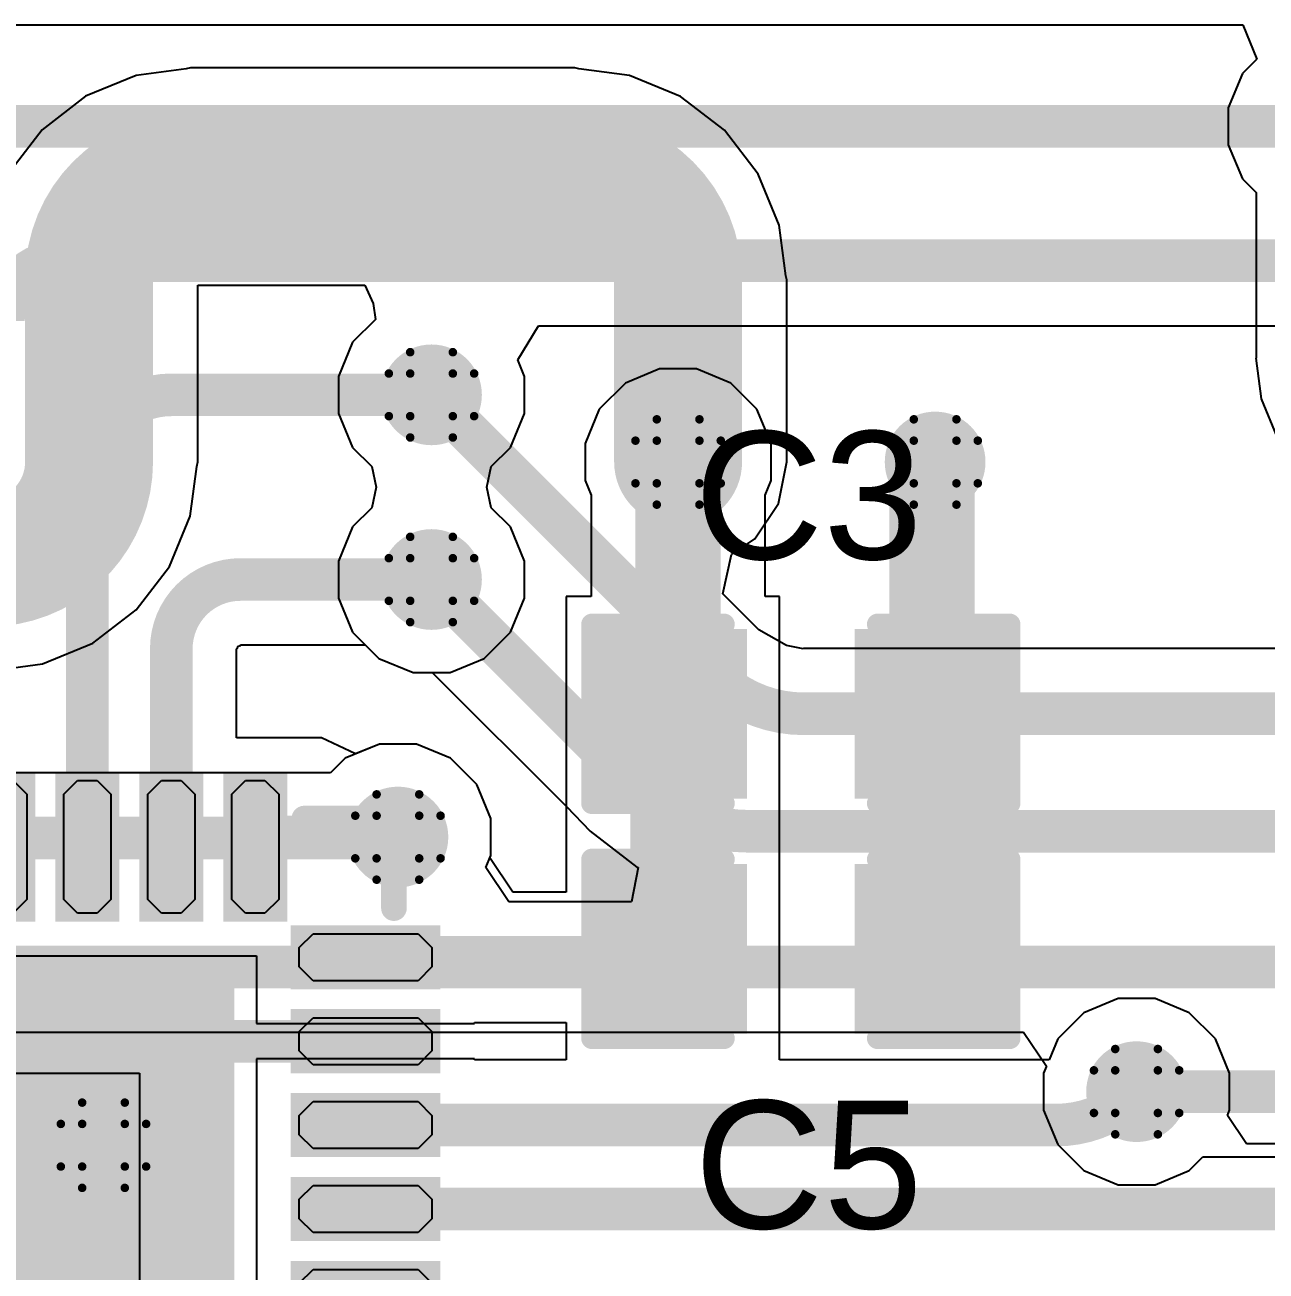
# Model space of a CAD drawing. Header units: inches. Extents: x -0.1 to 10.2, y 0 to 6.5.
# Drawn here: x 2.4165 to 2.7075, y 3.6882 to 3.9805 of the extents above; entities that cross this region are included whole.
import ezdxf

# ---------------------------------------------------------------- set-up
doc = ezdxf.new("R2010")
doc.units = ezdxf.units.IN
doc.header["$MEASUREMENT"] = 0
for name, color, linetype in [('Bottom Layer', 5, 'Continuous'), ('Drill Drawing', 1, 'Continuous'), ('Top Layer', 1, 'Continuous'), ('Top Overlay', 2, 'Continuous'), ('Top Paste', 8, 'Continuous'), ('Top Solder', 216, 'Continuous'), ('Via Holes', 16, 'Continuous')]:
    doc.layers.add(name, color=color, linetype=linetype)
doc.styles.add('Arial', font='', dxfattribs={"height": 0.2})
doc.styles.get('Arial').set_extended_font_data('Arial')

# ---------------------------------------------------------------- blocks, each defined once
blk = doc.blocks.new('48_QFN__7_7__17')
at = {"layer": 'Top Layer'}
for points in [[(0.043698, 0.149706), (0.054722, 0.149706), (0.054722, 0.118594), (0.043698, 0.118594)], [(0.063388, 0.149706), (0.074412, 0.149706), (0.074412, 0.118594), (0.063388, 0.118594)], [(0.083068, 0.149706), (0.094092, 0.149706), (0.094092, 0.118594), (0.083068, 0.118594)], [(0.102758, 0.149706), (0.113782, 0.149706), (0.113782, 0.118594), (0.102758, 0.118594)], [(0.118594, 0.113782), (0.149706, 0.113782), (0.149706, 0.102758), (0.118594, 0.102758)], [(-0.101378, 0.101378), (0.101378, 0.101378), (0.101378, -0.101378), (-0.101378, -0.101378)], [(0.118594, 0.094092), (0.149706, 0.094092), (0.149706, 0.083068), (0.118594, 0.083068)], [(0.118594, 0.074412), (0.149706, 0.074412), (0.149706, 0.063388), (0.118594, 0.063388)], [(0.118594, 0.054722), (0.149706, 0.054722), (0.149706, 0.043698), (0.118594, 0.043698)], [(0.118594, 0.035042), (0.149706, 0.035042), (0.149706, 0.024018), (0.118594, 0.024018)]]:
    blk.add_hatch(color=1, dxfattribs=at).paths.add_polyline_path(points)
at = {"layer": 'Top Solder'}
for points in [[(0.041698, 0.151706), (0.056722, 0.151706), (0.056722, 0.116594), (0.041698, 0.116594)], [(0.061388, 0.151706), (0.076412, 0.151706), (0.076412, 0.116594), (0.061388, 0.116594)], [(0.081068, 0.151706), (0.096092, 0.151706), (0.096092, 0.116594), (0.081068, 0.116594)], [(0.100758, 0.151706), (0.115782, 0.151706), (0.115782, 0.116594), (0.100758, 0.116594)], [(0.116594, 0.115782), (0.151706, 0.115782), (0.151706, 0.100758), (0.116594, 0.100758)], [(-0.103378, 0.103378), (0.103378, 0.103378), (0.103378, -0.103378), (-0.103378, -0.103378)], [(0.116594, 0.096092), (0.151706, 0.096092), (0.151706, 0.081068), (0.116594, 0.081068)], [(0.116594, 0.076412), (0.151706, 0.076412), (0.151706, 0.061388), (0.116594, 0.061388)], [(0.116594, 0.056722), (0.151706, 0.056722), (0.151706, 0.041698), (0.116594, 0.041698)], [(0.116594, 0.037042), (0.151706, 0.037042), (0.151706, 0.022018), (0.116594, 0.022018)]]:
    blk.add_hatch(color=216, dxfattribs=at).paths.add_polyline_path(points)
at = {"layer": 'Top Overlay', "const_width": 0.006}
for points in [[(0.119779, 0.140795), (0.140795, 0.140795)], [(0.140795, 0.119779), (0.140795, 0.140795)]]:
    blk.add_lwpolyline(points, dxfattribs=at)
at = {"layer": 'Top Overlay', "const_width": 0.003}
for points in [[(0.118279, 0.140795, 1), (0.121279, 0.140795, 1)], [(0.139295, 0.140795, 1), (0.142295, 0.140795, 1)], [(0.139295, 0.140795, 1), (0.142295, 0.140795, 1)], [(0.139295, 0.119779, 1), (0.142295, 0.119779, 1)]]:
    blk.add_lwpolyline(points, format="xyb", close=True, dxfattribs=at)
at = {"layer": 'Top Paste'}
for p, q in [((0.0514931, 0.149706), (0.054722, 0.1464771)), ((0.063388, 0.1464771), (0.0666168, 0.149706)), ((0.0666168, 0.149706), (0.0711831, 0.149706)), ((0.0711831, 0.149706), (0.074412, 0.1464771)), ((0.083068, 0.1464771), (0.0862968, 0.149706)), ((0.0862968, 0.149706), (0.0908631, 0.149706)), ((0.0908631, 0.149706), (0.094092, 0.1464771)), ((0.102758, 0.1464771), (0.1059868, 0.149706)), ((0.1059868, 0.149706), (0.1105531, 0.149706)), ((0.1105531, 0.149706), (0.113782, 0.1464771)), ((0.054722, 0.1464771), (0.054722, 0.144194)), ((0.063388, 0.144194), (0.063388, 0.1464771)), ((0.074412, 0.1464771), (0.074412, 0.144194)), ((0.083068, 0.144194), (0.083068, 0.1464771)), ((0.094092, 0.1464771), (0.094092, 0.144194)), ((0.102758, 0.144194), (0.102758, 0.1464771)), ((0.113782, 0.1464771), (0.113782, 0.144194)), ((0.054722, 0.144194), (0.054722, 0.144194)), ((0.054722, 0.144194), (0.054722, 0.124106)), ((0.063388, 0.124106), (0.063388, 0.144194)), ((0.074412, 0.144194), (0.074412, 0.144194)), ((0.074412, 0.144194), (0.074412, 0.124106)), ((0.083068, 0.124106), (0.083068, 0.144194)), ((0.094092, 0.144194), (0.094092, 0.144194)), ((0.094092, 0.144194), (0.094092, 0.124106)), ((0.102758, 0.124106), (0.102758, 0.144194)), ((0.113782, 0.144194), (0.113782, 0.144194)), ((0.113782, 0.144194), (0.113782, 0.124106)), ((0.054722, 0.124106), (0.054722, 0.1218228)), ((0.063388, 0.1218228), (0.063388, 0.124106)), ((0.063388, 0.124106), (0.063388, 0.124106)), ((0.074412, 0.124106), (0.074412, 0.1218228)), ((0.083068, 0.1218228), (0.083068, 0.124106)), ((0.083068, 0.124106), (0.083068, 0.124106)), ((0.094092, 0.124106), (0.094092, 0.1218228)), ((0.102758, 0.1218228), (0.102758, 0.124106)), ((0.102758, 0.124106), (0.102758, 0.124106)), ((0.113782, 0.124106), (0.113782, 0.1218228)), ((0.054722, 0.1218228), (0.0514931, 0.118594)), ((0.0666168, 0.118594), (0.063388, 0.1218228)), ((0.074412, 0.1218228), (0.0711831, 0.118594)), ((0.0862968, 0.118594), (0.083068, 0.1218228)), ((0.094092, 0.1218228), (0.0908631, 0.118594)), ((0.1059868, 0.118594), (0.102758, 0.1218228)), ((0.113782, 0.1218228), (0.1105531, 0.118594)), ((0.0711831, 0.118594), (0.0666168, 0.118594)), ((0.0908631, 0.118594), (0.0862968, 0.118594)), ((0.1105531, 0.118594), (0.1059868, 0.118594)), ((0.118594, 0.1105531), (0.1218228, 0.113782)), ((0.1218228, 0.113782), (0.124106, 0.113782)), ((0.124106, 0.113782), (0.124106, 0.113782)), ((0.124106, 0.113782), (0.144194, 0.113782)), ((0.144194, 0.113782), (0.1464771, 0.113782)), ((0.1464771, 0.113782), (0.149706, 0.1105531)), ((0.118594, 0.1059868), (0.118594, 0.1105531)), ((0.149706, 0.1105531), (0.149706, 0.1059868)), ((0.1218228, 0.102758), (0.118594, 0.1059868)), ((0.149706, 0.1059868), (0.1464771, 0.102758)), ((0.124106, 0.102758), (0.1218228, 0.102758)), ((0.144194, 0.102758), (0.124106, 0.102758)), ((0.1464771, 0.102758), (0.144194, 0.102758)), ((0.144194, 0.102758), (0.144194, 0.102758)), ((0.118594, 0.0908631), (0.1218228, 0.094092)), ((0.1218228, 0.094092), (0.124106, 0.094092)), ((0.124106, 0.094092), (0.124106, 0.094092)), ((0.124106, 0.094092), (0.144194, 0.094092)), ((0.144194, 0.094092), (0.1464771, 0.094092)), ((0.1464771, 0.094092), (0.149706, 0.0908631)), ((0.118594, 0.0862968), (0.118594, 0.0908631)), ((0.149706, 0.0908631), (0.149706, 0.0862968)), ((0.1218228, 0.083068), (0.118594, 0.0862968)), ((0.149706, 0.0862968), (0.1464771, 0.083068)), ((0.124106, 0.083068), (0.1218228, 0.083068)), ((0.144194, 0.083068), (0.124106, 0.083068)), ((0.1464771, 0.083068), (0.144194, 0.083068)), ((0.144194, 0.083068), (0.144194, 0.083068)), ((-0.081102, 0.081102), (0.081102, 0.081102)), ((0.081102, 0.081102), (0.081102, -0.081102)), ((0.118594, 0.0711831), (0.1218228, 0.074412)), ((0.1218228, 0.074412), (0.124106, 0.074412)), ((0.124106, 0.074412), (0.124106, 0.074412)), ((0.124106, 0.074412), (0.144194, 0.074412)), ((0.144194, 0.074412), (0.1464771, 0.074412)), ((0.1464771, 0.074412), (0.149706, 0.0711831)), ((0.118594, 0.0666168), (0.118594, 0.0711831)), ((0.149706, 0.0711831), (0.149706, 0.0666168)), ((0.1218228, 0.063388), (0.118594, 0.0666168)), ((0.149706, 0.0666168), (0.1464771, 0.063388)), ((0.124106, 0.063388), (0.1218228, 0.063388)), ((0.144194, 0.063388), (0.124106, 0.063388)), ((0.1464771, 0.063388), (0.144194, 0.063388)), ((0.144194, 0.063388), (0.144194, 0.063388)), ((0.118594, 0.0514931), (0.1218228, 0.054722)), ((0.1218228, 0.054722), (0.124106, 0.054722)), ((0.124106, 0.054722), (0.124106, 0.054722)), ((0.124106, 0.054722), (0.144194, 0.054722)), ((0.144194, 0.054722), (0.1464771, 0.054722)), ((0.1464771, 0.054722), (0.149706, 0.0514931)), ((0.118594, 0.0469268), (0.118594, 0.0514931)), ((0.149706, 0.0514931), (0.149706, 0.0469268)), ((0.1218228, 0.043698), (0.118594, 0.0469268)), ((0.149706, 0.0469268), (0.1464771, 0.043698)), ((0.124106, 0.043698), (0.1218228, 0.043698)), ((0.144194, 0.043698), (0.124106, 0.043698)), ((0.1464771, 0.043698), (0.144194, 0.043698)), ((0.144194, 0.043698), (0.144194, 0.043698)), ((0.118594, 0.0318131), (0.1218228, 0.035042)), ((0.1218228, 0.035042), (0.124106, 0.035042)), ((0.124106, 0.035042), (0.124106, 0.035042)), ((0.124106, 0.035042), (0.144194, 0.035042)), ((0.144194, 0.035042), (0.1464771, 0.035042)), ((0.1464771, 0.035042), (0.149706, 0.0318131))]:
    blk.add_line(p, q, dxfattribs=at)
blk = doc.blocks.new('C___0603_95')
at = {"layer": 'Top Layer'}
for points in [[(-0.015, 0.0175), (-0.015, -0.0175), (-0.045, -0.0175), (-0.045, 0.0175)], [(0.045, 0.0175), (0.045, -0.0175), (0.015, -0.0175), (0.015, 0.0175)]]:
    blk.add_hatch(color=1, dxfattribs=at).paths.add_polyline_path(points)
at = {"layer": 'Top Paste'}
for points in [[(-0.015, 0.0175), (-0.015, -0.0175), (-0.045, -0.0175), (-0.045, 0.0175)], [(0.045, 0.0175), (0.045, -0.0175), (0.015, -0.0175), (0.015, 0.0175)]]:
    blk.add_hatch(color=8, dxfattribs=at).paths.add_polyline_path(points)
at = {"layer": 'Top Solder'}
for points in [[(-0.0126378, 0.0198622), (-0.0126378, -0.0198622), (-0.0473622, -0.0198622), (-0.0473622, 0.0198622)], [(0.0473622, 0.0198622), (0.0473622, -0.0198622), (0.0126378, -0.0198622), (0.0126378, 0.0198622)]]:
    blk.add_hatch(color=216, dxfattribs=at).paths.add_polyline_path(points)
at = {"layer": 'Top Overlay', "const_width": 0.005}
for points in [[(-0.049, 0.021), (-0.049, -0.021)], [(-0.018, 0.021), (-0.049, 0.021)], [(0.049, 0.021), (0.018, 0.021)], [(0.049, 0.021), (0.049, -0.021)], [(-0.018, -0.021), (-0.049, -0.021)], [(0.049, -0.021), (0.018, -0.021)]]:
    blk.add_lwpolyline(points, dxfattribs=at)
at = {"layer": 'Top Overlay', "const_width": 0.0025}
for points in [[(-0.05025, 0.021, 1), (-0.04775, 0.021, 1)], [(-0.05025, 0.021, 1), (-0.04775, 0.021, 1)], [(-0.01925, 0.021, 1), (-0.01675, 0.021, 1)], [(0.01675, 0.021, 1), (0.01925, 0.021, 1)], [(0.04775, 0.021, 1), (0.05025, 0.021, 1)], [(0.04775, 0.021, 1), (0.05025, 0.021, 1)], [(-0.05025, -0.021, 1), (-0.04775, -0.021, 1)], [(-0.05025, -0.021, 1), (-0.04775, -0.021, 1)], [(-0.01925, -0.021, 1), (-0.01675, -0.021, 1)], [(0.01675, -0.021, 1), (0.01925, -0.021, 1)], [(0.04775, -0.021, 1), (0.05025, -0.021, 1)], [(0.04775, -0.021, 1), (0.05025, -0.021, 1)]]:
    blk.add_lwpolyline(points, format="xyb", close=True, dxfattribs=at)
blk = doc.blocks.new('C___0603_97')
at = {"layer": 'Top Layer'}
for points in [[(-0.015, 0.0175), (-0.015, -0.0175), (-0.045, -0.0175), (-0.045, 0.0175)], [(0.045, 0.0175), (0.045, -0.0175), (0.015, -0.0175), (0.015, 0.0175)]]:
    blk.add_hatch(color=1, dxfattribs=at).paths.add_polyline_path(points)
at = {"layer": 'Top Paste'}
for points in [[(-0.015, 0.0175), (-0.015, -0.0175), (-0.045, -0.0175), (-0.045, 0.0175)], [(0.045, 0.0175), (0.045, -0.0175), (0.015, -0.0175), (0.015, 0.0175)]]:
    blk.add_hatch(color=8, dxfattribs=at).paths.add_polyline_path(points)
at = {"layer": 'Top Solder'}
for points in [[(-0.0126378, 0.0198622), (-0.0126378, -0.0198622), (-0.0473622, -0.0198622), (-0.0473622, 0.0198622)], [(0.0473622, 0.0198622), (0.0473622, -0.0198622), (0.0126378, -0.0198622), (0.0126378, 0.0198622)]]:
    blk.add_hatch(color=216, dxfattribs=at).paths.add_polyline_path(points)
at = {"layer": 'Top Overlay', "const_width": 0.005}
for points in [[(-0.049, 0.021), (-0.049, -0.021)], [(-0.018, 0.021), (-0.049, 0.021)], [(0.049, 0.021), (0.018, 0.021)], [(0.049, 0.021), (0.049, -0.021)], [(-0.018, -0.021), (-0.049, -0.021)], [(0.049, -0.021), (0.018, -0.021)]]:
    blk.add_lwpolyline(points, dxfattribs=at)
at = {"layer": 'Top Overlay', "const_width": 0.0025}
for points in [[(-0.05025, 0.021, 1), (-0.04775, 0.021, 1)], [(-0.05025, 0.021, 1), (-0.04775, 0.021, 1)], [(-0.01925, 0.021, 1), (-0.01675, 0.021, 1)], [(0.01675, 0.021, 1), (0.01925, 0.021, 1)], [(0.04775, 0.021, 1), (0.05025, 0.021, 1)], [(0.04775, 0.021, 1), (0.05025, 0.021, 1)], [(-0.05025, -0.021, 1), (-0.04775, -0.021, 1)], [(-0.05025, -0.021, 1), (-0.04775, -0.021, 1)], [(-0.01925, -0.021, 1), (-0.01675, -0.021, 1)], [(0.01675, -0.021, 1), (0.01925, -0.021, 1)], [(0.04775, -0.021, 1), (0.05025, -0.021, 1)], [(0.04775, -0.021, 1), (0.05025, -0.021, 1)]]:
    blk.add_lwpolyline(points, format="xyb", close=True, dxfattribs=at)

msp = doc.modelspace()

# ---------------------------------------------------------------- hatches: boundary and pattern name
at = {"layer": 'Bottom Layer'}
h = msp.add_hatch(color=5, dxfattribs=at)
edge = h.paths.add_edge_path()
edge.add_arc((2.5118106, 3.8937008), 0.011811, 0, 360)
h = msp.add_hatch(color=5, dxfattribs=at)
edge = h.paths.add_edge_path()
edge.add_arc((2.5696453, 3.8779528), 0.011811, 0, 360)
h = msp.add_hatch(color=5, dxfattribs=at)
edge = h.paths.add_edge_path()
edge.add_arc((2.6299209, 3.8779528), 0.011811, 0, 360)
h = msp.add_hatch(color=5, dxfattribs=at)
edge = h.paths.add_edge_path()
edge.add_arc((2.5118106, 3.8503937), 0.011811, 0, 360)
h = msp.add_hatch(color=5, dxfattribs=at)
edge = h.paths.add_edge_path()
edge.add_arc((2.5039366, 3.79), 0.011811, 0, 360)
h = msp.add_hatch(color=5, dxfattribs=at)
edge = h.paths.add_edge_path()
edge.add_arc((2.677165, 3.7302835), 0.011811, 0, 360)
h = msp.add_hatch(color=5, dxfattribs=at)
edge = h.paths.add_edge_path()
edge.add_arc((2.4348815, 3.7177205), 0.011811, 0, 360)
at = {"layer": 'Top Layer'}
h = msp.add_hatch(color=1, dxfattribs=at)
edge = h.paths.add_edge_path()
edge.add_arc((2.5118106, 3.8937008), 0.011811, 0, 360)
h = msp.add_hatch(color=1, dxfattribs=at)
edge = h.paths.add_edge_path()
edge.add_arc((2.5696453, 3.8779528), 0.011811, 0, 360)
h = msp.add_hatch(color=1, dxfattribs=at)
edge = h.paths.add_edge_path()
edge.add_arc((2.6299209, 3.8779528), 0.011811, 0, 360)
h = msp.add_hatch(color=1, dxfattribs=at)
edge = h.paths.add_edge_path()
edge.add_arc((2.5118106, 3.8503937), 0.011811, 0, 360)
h = msp.add_hatch(color=1, dxfattribs=at)
edge = h.paths.add_edge_path()
edge.add_arc((2.5039366, 3.79), 0.011811, 0, 360)
h = msp.add_hatch(color=1, dxfattribs=at)
edge = h.paths.add_edge_path()
edge.add_arc((2.677165, 3.7302835), 0.011811, 0, 360)
h = msp.add_hatch(color=1, dxfattribs=at)
edge = h.paths.add_edge_path()
edge.add_arc((2.4348815, 3.7177205), 0.011811, 0, 360)
at = {"layer": 'Via Holes'}
h = msp.add_hatch(color=7, dxfattribs=at)
edge = h.paths.add_edge_path()
edge.add_arc((2.5118106, 3.8937008), 0.0059055, 0, 360)
h = msp.add_hatch(color=7, dxfattribs=at)
edge = h.paths.add_edge_path()
edge.add_arc((2.5696453, 3.8779528), 0.0059055, 0, 360)
h = msp.add_hatch(color=7, dxfattribs=at)
edge = h.paths.add_edge_path()
edge.add_arc((2.6299209, 3.8779528), 0.0059055, 0, 360)
h = msp.add_hatch(color=7, dxfattribs=at)
edge = h.paths.add_edge_path()
edge.add_arc((2.5118106, 3.8503937), 0.0059055, 0, 360)
h = msp.add_hatch(color=7, dxfattribs=at)
edge = h.paths.add_edge_path()
edge.add_arc((2.5039366, 3.79), 0.0059055, 0, 360)
h = msp.add_hatch(color=7, dxfattribs=at)
edge = h.paths.add_edge_path()
edge.add_arc((2.677165, 3.7302835), 0.0059055, 0, 360)
h = msp.add_hatch(color=7, dxfattribs=at)
edge = h.paths.add_edge_path()
edge.add_arc((2.4348815, 3.7177205), 0.0059055, 0, 360)

# ---------------------------------------------------------------- linework, layer by layer
at = {"layer": 'Bottom Layer'}
for p, q in [((2.2140719, 3.9804541), (2.702074, 3.9804541)), ((2.702074, 3.9804541), (2.7053878, 3.9724541)), ((2.7053878, 3.9724541), (2.7019815, 3.9690478)), ((2.4542802, 3.9701685), (2.4425617, 3.9686257)), ((2.4553017, 3.9703717), (2.4542802, 3.9701685)), ((2.5454029, 3.9703717), (2.4553017, 3.9703717)), ((2.5463678, 3.9701798), (2.5454029, 3.9703717)), ((2.5582577, 3.9686144), (2.5463678, 3.9701798)), ((2.7019815, 3.9690478), (2.698661, 3.9610314)), ((2.4425617, 3.9686257), (2.4306899, 3.9637083)), ((2.5702365, 3.9636526), (2.5582577, 3.9686144)), ((2.4306899, 3.9637083), (2.4204954, 3.9558857)), ((2.580523, 3.9557596), (2.5702365, 3.9636526)), ((2.698661, 3.9610314), (2.698661, 3.9523544)), ((2.4204954, 3.9558857), (2.4126728, 3.9456912)), ((2.588416, 3.9454731), (2.580523, 3.9557596)), ((2.698661, 3.9523544), (2.7019815, 3.944338)), ((2.5933778, 3.9334943), (2.588416, 3.9454731)), ((2.7019815, 3.944338), (2.7051781, 3.9411414)), ((2.7051781, 3.9411414), (2.7051781, 3.9022874)), ((2.5949432, 3.9216044), (2.5933778, 3.9334943)), ((2.456989, 3.8779528), (2.456989, 3.9193921)), ((2.456989, 3.9193921), (2.4962039, 3.9193921)), ((2.4962039, 3.9193921), (2.4981282, 3.9151307)), ((2.5951351, 3.9206395), (2.5949432, 3.9216044)), ((2.5951351, 3.8779528), (2.5951351, 3.9206395)), ((2.4981282, 3.9151307), (2.4986565, 3.9113921)), ((2.4986565, 3.9113921), (2.4933201, 3.9060557)), ((2.4933201, 3.9060557), (2.4899996, 3.8980393)), ((2.7051781, 3.9022874), (2.7051569, 3.9022874)), ((2.7051569, 3.9022874), (2.7064118, 3.8927556)), ((2.4899996, 3.8980393), (2.4899996, 3.8893623)), ((2.7064118, 3.8927556), (2.7100909, 3.8838734)), ((2.4899996, 3.8893623), (2.4933201, 3.8813459)), ((2.4933201, 3.8813459), (2.497806, 3.87686)), ((2.4552477, 3.8652599), (2.4567814, 3.876909)), ((2.4567814, 3.876909), (2.456989, 3.8779528)), ((2.497806, 3.87686), (2.4988014, 3.8720472)), ((2.5931948, 3.8681983), (2.5951351, 3.8779528)), ((2.4988014, 3.8720472), (2.497806, 3.8672345)), ((2.497806, 3.8672345), (2.4933201, 3.8627486)), ((2.5876693, 3.8599288), (2.5931948, 3.8681983)), ((2.4503485, 3.8534319), (2.4552477, 3.8652599)), ((2.4933201, 3.8627486), (2.4899996, 3.8547322)), ((2.5821879, 3.8562662), (2.5876693, 3.8599288)), ((2.4899996, 3.8547322), (2.4899996, 3.8460552)), ((2.580128, 3.8470123), (2.5821879, 3.8562662)), ((2.4425548, 3.8432751), (2.4503485, 3.8534319)), ((2.4899996, 3.8460552), (2.4933201, 3.8380388)), ((2.5884887, 3.8386518), (2.580128, 3.8470123)), ((2.4323979, 3.8354814), (2.4425548, 3.8432751)), ((2.4933201, 3.8380388), (2.4994557, 3.8319032)), ((2.5885466, 3.8385935), (2.5884887, 3.8386518)), ((2.5950297, 3.8349315), (2.5885466, 3.8385935)), ((2.42057, 3.8305822), (2.4323979, 3.8354814)), ((2.5989464, 3.8341524), (2.5950297, 3.8349315)), ((2.4994557, 3.8319032), (2.5074721, 3.8285827)), ((2.5991401, 3.8341914), (2.5989464, 3.8341524)), ((2.5991848, 3.8341915), (2.5991401, 3.8341914)), ((2.599202, 3.8341881), (2.5991848, 3.8341915)), ((2.599219, 3.8341915), (2.599202, 3.8341881)), ((4.0345781, 3.8341915), (2.599219, 3.8341915)), ((2.4089209, 3.8290485), (2.42057, 3.8305822)), ((2.5074721, 3.8285827), (2.5119928, 3.8285827)), ((2.5119928, 3.8285827), (2.5434376, 3.7971379)), ((2.4995981, 3.811811), (2.4915817, 3.8084905)), ((2.5082751, 3.811811), (2.4995981, 3.811811)), ((2.5162915, 3.8084905), (2.5082751, 3.811811)), ((2.4915817, 3.8084905), (2.4881291, 3.8050379)), ((2.5224271, 3.8023549), (2.5162915, 3.8084905)), ((2.4881291, 3.8050379), (1.0086221, 3.8050379)), ((2.5257476, 3.7943385), (2.5224271, 3.8023549)), ((2.5434376, 3.7971379), (2.5489823, 3.7913689)), ((2.5257476, 3.7856615), (2.5257476, 3.7943385)), ((2.5489823, 3.7913689), (2.5489825, 3.791369)), ((2.5489825, 3.791369), (2.5599303, 3.7829684)), ((2.5245729, 3.7828255), (2.5257476, 3.7856615)), ((2.5299183, 3.7748254), (2.5245729, 3.7828255)), ((2.5602755, 3.7828254), (2.5586842, 3.7748254)), ((2.5599303, 3.7829684), (2.5602755, 3.7828254)), ((2.5586842, 3.7748254), (2.5299183, 3.7748254)), ((2.1946574, 3.7442376), (2.6506777, 3.7442376)), ((2.6506777, 3.7442376), (2.6560232, 3.7362375)), ((2.6560232, 3.7362375), (2.655354, 3.734622)), ((2.655354, 3.734622), (2.655354, 3.725945)), ((2.655354, 3.725945), (2.6586745, 3.7179286)), ((2.6586745, 3.7179286), (2.6648101, 3.711793)), ((2.6895199, 3.711793), (2.6927165, 3.7149896)), ((2.6927165, 3.7149896), (3.286131, 3.7149896)), ((2.6648101, 3.711793), (2.6728265, 3.7084725)), ((2.6815035, 3.7084725), (2.6895199, 3.711793)), ((2.6728265, 3.7084725), (2.6815035, 3.7084725))]:
    msp.add_line(p, q, dxfattribs=at)
for points, const_width in [([(2.4314992, 3.9210794, -0.4142135623730951), (2.4553017, 3.9448819)], 0.03), ([(2.5454029, 3.9448819, -0.4142135623730951), (2.5696453, 3.9206395)], 0.03), ([(2.4314992, 3.8779528, -0.4142135623730951), (2.4078771, 3.8543307)], 0.03), ([(2.5991743, 3.8188975, -0.1989126184075733), (2.5777321, 3.8277791)], 0.01), ([(2.5863613, 3.7913385, -0.1989127743409423), (2.5599087, 3.8022954)], 0.01)]:
    msp.add_lwpolyline(points, format="xyb", dxfattribs=dict(at, const_width=const_width))
for points, const_width in [([(2.4553017, 3.9448819), (2.5454029, 3.9448819)], 0.03), ([(2.4314992, 3.8779528), (2.4314992, 3.9210794)], 0.03), ([(2.5696453, 3.8779528), (2.5696453, 3.9206395)], 0.03), ([(2.5118106, 3.8937008), (2.5776741, 3.8278373)], 0.01), ([(2.289005, 3.8543307), (2.4078771, 3.8543307)], 0.03), ([(2.5118106, 3.8503937), (2.55986, 3.8023443)], 0.01), ([(2.5776741, 3.8278373), (2.577732, 3.827779)], 0.01), ([(2.5991743, 3.8188975), (2.599219, 3.8188976)], 0.01), ([(2.599219, 3.8188976), (4.0345781, 3.8188976)], 0.01), ([(2.55986, 3.8023443), (2.5599086, 3.8022953)], 0.01), ([(2.5863613, 3.7913385), (2.586406, 3.7913386)], 0.01), ([(2.586406, 3.7913386), (3.7886226, 3.7913386)], 0.01), ([(0.7957559, 3.789744), (2.5051762, 3.789744)], 0.01), ([(2.1791059, 3.7595315), (3.3232697, 3.7595315)], 0.01), ([(2.677165, 3.7302835), (3.2867401, 3.7302835)], 0.01)]:
    msp.add_lwpolyline(points, dxfattribs=dict(at, const_width=const_width))
for points, const_width in [([(2.4478017, 3.9448819, 1), (2.4628017, 3.9448819, 1)], 0.015), ([(2.4478017, 3.9448819, 1), (2.4628017, 3.9448819, 1)], 0.015), ([(2.5379029, 3.9448819, 1), (2.5529029, 3.9448819, 1)], 0.015), ([(2.5379029, 3.9448819, 1), (2.5529029, 3.9448819, 1)], 0.015), ([(2.4239992, 3.9210794, 1), (2.4389992, 3.9210794, 1)], 0.015), ([(2.4239992, 3.9210794, 1), (2.4389992, 3.9210794, 1)], 0.015), ([(2.5621453, 3.9206395, 1), (2.5771453, 3.9206395, 1)], 0.015), ([(2.5621453, 3.9206395, 1), (2.5771453, 3.9206395, 1)], 0.015), ([(2.5093106, 3.8937008, 1), (2.5143106, 3.8937008, 1)], 0.005), ([(2.4239992, 3.8779528, 1), (2.4389992, 3.8779528, 1)], 0.015), ([(2.4239992, 3.8779528, 1), (2.4389992, 3.8779528, 1)], 0.015), ([(2.5621453, 3.8779528, 1), (2.5771453, 3.8779528, 1)], 0.015), ([(2.4003771, 3.8543307, 1), (2.4153771, 3.8543307, 1)], 0.015), ([(2.4003771, 3.8543307, 1), (2.4153771, 3.8543307, 1)], 0.015), ([(2.5093106, 3.8503937, 1), (2.5143106, 3.8503937, 1)], 0.005), ([(2.5751741, 3.8278373, 1), (2.5801741, 3.8278373, 1)], 0.005), ([(2.5751741, 3.8278373, 1), (2.5801741, 3.8278373, 1)], 0.005), ([(2.575232, 3.827779, 1), (2.580232, 3.827779, 1)], 0.005), ([(2.5752321, 3.8277791, 1), (2.5802321, 3.8277791, 1)], 0.005), ([(2.5966743, 3.8188975, 1), (2.6016743, 3.8188975, 1)], 0.005), ([(2.5966743, 3.8188975, 1), (2.6016743, 3.8188975, 1)], 0.005), ([(2.596719, 3.8188976, 1), (2.601719, 3.8188976, 1)], 0.005), ([(2.596719, 3.8188976, 1), (2.601719, 3.8188976, 1)], 0.005), ([(2.55736, 3.8023443, 1), (2.56236, 3.8023443, 1)], 0.005), ([(2.55736, 3.8023443, 1), (2.56236, 3.8023443, 1)], 0.005), ([(2.5574086, 3.8022953, 1), (2.5624086, 3.8022953, 1)], 0.005), ([(2.5574087, 3.8022954, 1), (2.5624087, 3.8022954, 1)], 0.005), ([(2.5838613, 3.7913385, 1), (2.5888613, 3.7913385, 1)], 0.005), ([(2.5838613, 3.7913385, 1), (2.5888613, 3.7913385, 1)], 0.005), ([(2.583906, 3.7913386, 1), (2.588906, 3.7913386, 1)], 0.005), ([(2.583906, 3.7913386, 1), (2.588906, 3.7913386, 1)], 0.005), ([(2.5026762, 3.789744, 1), (2.5076762, 3.789744, 1)], 0.005), ([(2.674665, 3.7302835, 1), (2.679665, 3.7302835, 1)], 0.005)]:
    msp.add_lwpolyline(points, format="xyb", close=True, dxfattribs=dict(at, const_width=const_width))
at = {"layer": 'Drill Drawing', "const_width": 0.002}
for points in [[(2.5068106, 3.8987008), (2.5068106, 3.9037008)], [(2.5068106, 3.9037008), (2.5168106, 3.9037008)], [(2.5168106, 3.8987008), (2.5168106, 3.9037008)], [(2.5018106, 3.8887008), (2.5018106, 3.8987008)], [(2.5018106, 3.8987008), (2.5068106, 3.8987008)], [(2.5168106, 3.8987008), (2.5218106, 3.8987008)], [(2.5218106, 3.8887008), (2.5218106, 3.8987008)], [(2.5018106, 3.8887008), (2.5068106, 3.8887008)], [(2.5068106, 3.8837008), (2.5068106, 3.8887008)], [(2.5168106, 3.8887008), (2.5218106, 3.8887008)], [(2.5168106, 3.8837008), (2.5168106, 3.8887008)], [(2.5646453, 3.8829528), (2.5646453, 3.8879528)], [(2.5646453, 3.8879528), (2.5746453, 3.8879528)], [(2.5746453, 3.8829528), (2.5746453, 3.8879528)], [(2.6249209, 3.8829528), (2.6249209, 3.8879528)], [(2.6249209, 3.8879528), (2.6349209, 3.8879528)], [(2.6349209, 3.8829528), (2.6349209, 3.8879528)], [(2.5068106, 3.8837008), (2.5168106, 3.8837008)], [(2.5596453, 3.8729528), (2.5596453, 3.8829528)], [(2.5596453, 3.8829528), (2.5646453, 3.8829528)], [(2.5746453, 3.8829528), (2.5796453, 3.8829528)], [(2.5796453, 3.8729528), (2.5796453, 3.8829528)], [(2.6199209, 3.8729528), (2.6199209, 3.8829528)], [(2.6199209, 3.8829528), (2.6249209, 3.8829528)], [(2.6349209, 3.8829528), (2.6399209, 3.8829528)], [(2.6399209, 3.8729528), (2.6399209, 3.8829528)], [(2.5596453, 3.8729528), (2.5646453, 3.8729528)], [(2.5646453, 3.8679528), (2.5646453, 3.8729528)], [(2.5746453, 3.8729528), (2.5796453, 3.8729528)], [(2.5746453, 3.8679528), (2.5746453, 3.8729528)], [(2.6199209, 3.8729528), (2.6249209, 3.8729528)], [(2.6249209, 3.8679528), (2.6249209, 3.8729528)], [(2.6349209, 3.8729528), (2.6399209, 3.8729528)], [(2.6349209, 3.8679528), (2.6349209, 3.8729528)], [(2.5646453, 3.8679528), (2.5746453, 3.8679528)], [(2.6249209, 3.8679528), (2.6349209, 3.8679528)], [(2.5068106, 3.8553937), (2.5068106, 3.8603937)], [(2.5068106, 3.8603937), (2.5168106, 3.8603937)], [(2.5168106, 3.8553937), (2.5168106, 3.8603937)], [(2.5018106, 3.8453937), (2.5018106, 3.8553937)], [(2.5018106, 3.8553937), (2.5068106, 3.8553937)], [(2.5168106, 3.8553937), (2.5218106, 3.8553937)], [(2.5218106, 3.8453937), (2.5218106, 3.8553937)], [(2.5018106, 3.8453937), (2.5068106, 3.8453937)], [(2.5068106, 3.8403937), (2.5068106, 3.8453937)], [(2.5168106, 3.8453937), (2.5218106, 3.8453937)], [(2.5168106, 3.8403937), (2.5168106, 3.8453937)], [(2.5068106, 3.8403937), (2.5168106, 3.8403937)], [(2.4989366, 3.795), (2.4989366, 3.8)], [(2.4989366, 3.8), (2.5089366, 3.8)], [(2.5089366, 3.795), (2.5089366, 3.8)], [(2.4939366, 3.785), (2.4939366, 3.795)], [(2.4939366, 3.795), (2.4989366, 3.795)], [(2.5089366, 3.795), (2.5139366, 3.795)], [(2.5139366, 3.785), (2.5139366, 3.795)], [(2.4939366, 3.785), (2.4989366, 3.785)], [(2.4989366, 3.78), (2.4989366, 3.785)], [(2.5089366, 3.785), (2.5139366, 3.785)], [(2.5089366, 3.78), (2.5089366, 3.785)], [(2.4989366, 3.78), (2.5089366, 3.78)], [(2.672165, 3.7352835), (2.672165, 3.7402835)], [(2.672165, 3.7402835), (2.682165, 3.7402835)], [(2.682165, 3.7352835), (2.682165, 3.7402835)], [(2.667165, 3.7252835), (2.667165, 3.7352835)], [(2.667165, 3.7352835), (2.672165, 3.7352835)], [(2.682165, 3.7352835), (2.687165, 3.7352835)], [(2.687165, 3.7252835), (2.687165, 3.7352835)], [(2.4298815, 3.7227205), (2.4298815, 3.7277205)], [(2.4298815, 3.7277205), (2.4398815, 3.7277205)], [(2.4398815, 3.7227205), (2.4398815, 3.7277205)], [(2.667165, 3.7252835), (2.672165, 3.7252835)], [(2.672165, 3.7202835), (2.672165, 3.7252835)], [(2.682165, 3.7252835), (2.687165, 3.7252835)], [(2.682165, 3.7202835), (2.682165, 3.7252835)], [(2.4248815, 3.7127205), (2.4248815, 3.7227205)], [(2.4248815, 3.7227205), (2.4298815, 3.7227205)], [(2.4398815, 3.7227205), (2.4448815, 3.7227205)], [(2.4448815, 3.7127205), (2.4448815, 3.7227205)], [(2.672165, 3.7202835), (2.682165, 3.7202835)], [(2.4248815, 3.7127205), (2.4298815, 3.7127205)], [(2.4298815, 3.7077205), (2.4298815, 3.7127205)], [(2.4398815, 3.7127205), (2.4448815, 3.7127205)], [(2.4398815, 3.7077205), (2.4398815, 3.7127205)], [(2.4298815, 3.7077205), (2.4398815, 3.7077205)]]:
    msp.add_lwpolyline(points, dxfattribs=at)
at = {"layer": 'Drill Drawing', "const_width": 0.001}
for points in [[(2.5063106, 3.9037008, 1), (2.5073106, 3.9037008, 1)], [(2.5063106, 3.9037008, 1), (2.5073106, 3.9037008, 1)], [(2.5163106, 3.9037008, 1), (2.5173106, 3.9037008, 1)], [(2.5163106, 3.9037008, 1), (2.5173106, 3.9037008, 1)], [(2.5013106, 3.8987008, 1), (2.5023106, 3.8987008, 1)], [(2.5013106, 3.8987008, 1), (2.5023106, 3.8987008, 1)], [(2.5063106, 3.8987008, 1), (2.5073106, 3.8987008, 1)], [(2.5063106, 3.8987008, 1), (2.5073106, 3.8987008, 1)], [(2.5163106, 3.8987008, 1), (2.5173106, 3.8987008, 1)], [(2.5163106, 3.8987008, 1), (2.5173106, 3.8987008, 1)], [(2.5213106, 3.8987008, 1), (2.5223106, 3.8987008, 1)], [(2.5213106, 3.8987008, 1), (2.5223106, 3.8987008, 1)], [(2.5013106, 3.8887008, 1), (2.5023106, 3.8887008, 1)], [(2.5013106, 3.8887008, 1), (2.5023106, 3.8887008, 1)], [(2.5063106, 3.8887008, 1), (2.5073106, 3.8887008, 1)], [(2.5063106, 3.8887008, 1), (2.5073106, 3.8887008, 1)], [(2.5163106, 3.8887008, 1), (2.5173106, 3.8887008, 1)], [(2.5163106, 3.8887008, 1), (2.5173106, 3.8887008, 1)], [(2.5213106, 3.8887008, 1), (2.5223106, 3.8887008, 1)], [(2.5213106, 3.8887008, 1), (2.5223106, 3.8887008, 1)], [(2.5641453, 3.8879528, 1), (2.5651453, 3.8879528, 1)], [(2.5641453, 3.8879528, 1), (2.5651453, 3.8879528, 1)], [(2.5741453, 3.8879528, 1), (2.5751453, 3.8879528, 1)], [(2.5741453, 3.8879528, 1), (2.5751453, 3.8879528, 1)], [(2.6244209, 3.8879528, 1), (2.6254209, 3.8879528, 1)], [(2.6244209, 3.8879528, 1), (2.6254209, 3.8879528, 1)], [(2.6344209, 3.8879528, 1), (2.6354209, 3.8879528, 1)], [(2.6344209, 3.8879528, 1), (2.6354209, 3.8879528, 1)], [(2.5063106, 3.8837008, 1), (2.5073106, 3.8837008, 1)], [(2.5063106, 3.8837008, 1), (2.5073106, 3.8837008, 1)], [(2.5163106, 3.8837008, 1), (2.5173106, 3.8837008, 1)], [(2.5163106, 3.8837008, 1), (2.5173106, 3.8837008, 1)], [(2.5591453, 3.8829528, 1), (2.5601453, 3.8829528, 1)], [(2.5591453, 3.8829528, 1), (2.5601453, 3.8829528, 1)], [(2.5641453, 3.8829528, 1), (2.5651453, 3.8829528, 1)], [(2.5641453, 3.8829528, 1), (2.5651453, 3.8829528, 1)], [(2.5741453, 3.8829528, 1), (2.5751453, 3.8829528, 1)], [(2.5741453, 3.8829528, 1), (2.5751453, 3.8829528, 1)], [(2.5791453, 3.8829528, 1), (2.5801453, 3.8829528, 1)], [(2.5791453, 3.8829528, 1), (2.5801453, 3.8829528, 1)], [(2.6194209, 3.8829528, 1), (2.6204209, 3.8829528, 1)], [(2.6194209, 3.8829528, 1), (2.6204209, 3.8829528, 1)], [(2.6244209, 3.8829528, 1), (2.6254209, 3.8829528, 1)], [(2.6244209, 3.8829528, 1), (2.6254209, 3.8829528, 1)], [(2.6344209, 3.8829528, 1), (2.6354209, 3.8829528, 1)], [(2.6344209, 3.8829528, 1), (2.6354209, 3.8829528, 1)], [(2.6394209, 3.8829528, 1), (2.6404209, 3.8829528, 1)], [(2.6394209, 3.8829528, 1), (2.6404209, 3.8829528, 1)], [(2.5591453, 3.8729528, 1), (2.5601453, 3.8729528, 1)], [(2.5591453, 3.8729528, 1), (2.5601453, 3.8729528, 1)], [(2.5641453, 3.8729528, 1), (2.5651453, 3.8729528, 1)], [(2.5641453, 3.8729528, 1), (2.5651453, 3.8729528, 1)], [(2.5741453, 3.8729528, 1), (2.5751453, 3.8729528, 1)], [(2.5741453, 3.8729528, 1), (2.5751453, 3.8729528, 1)], [(2.5791453, 3.8729528, 1), (2.5801453, 3.8729528, 1)], [(2.5791453, 3.8729528, 1), (2.5801453, 3.8729528, 1)], [(2.6194209, 3.8729528, 1), (2.6204209, 3.8729528, 1)], [(2.6194209, 3.8729528, 1), (2.6204209, 3.8729528, 1)], [(2.6244209, 3.8729528, 1), (2.6254209, 3.8729528, 1)], [(2.6244209, 3.8729528, 1), (2.6254209, 3.8729528, 1)], [(2.6344209, 3.8729528, 1), (2.6354209, 3.8729528, 1)], [(2.6344209, 3.8729528, 1), (2.6354209, 3.8729528, 1)], [(2.6394209, 3.8729528, 1), (2.6404209, 3.8729528, 1)], [(2.6394209, 3.8729528, 1), (2.6404209, 3.8729528, 1)], [(2.5641453, 3.8679528, 1), (2.5651453, 3.8679528, 1)], [(2.5641453, 3.8679528, 1), (2.5651453, 3.8679528, 1)], [(2.5741453, 3.8679528, 1), (2.5751453, 3.8679528, 1)], [(2.5741453, 3.8679528, 1), (2.5751453, 3.8679528, 1)], [(2.6244209, 3.8679528, 1), (2.6254209, 3.8679528, 1)], [(2.6244209, 3.8679528, 1), (2.6254209, 3.8679528, 1)], [(2.6344209, 3.8679528, 1), (2.6354209, 3.8679528, 1)], [(2.6344209, 3.8679528, 1), (2.6354209, 3.8679528, 1)], [(2.5063106, 3.8603937, 1), (2.5073106, 3.8603937, 1)], [(2.5063106, 3.8603937, 1), (2.5073106, 3.8603937, 1)], [(2.5163106, 3.8603937, 1), (2.5173106, 3.8603937, 1)], [(2.5163106, 3.8603937, 1), (2.5173106, 3.8603937, 1)], [(2.5013106, 3.8553937, 1), (2.5023106, 3.8553937, 1)], [(2.5013106, 3.8553937, 1), (2.5023106, 3.8553937, 1)], [(2.5063106, 3.8553937, 1), (2.5073106, 3.8553937, 1)], [(2.5063106, 3.8553937, 1), (2.5073106, 3.8553937, 1)], [(2.5163106, 3.8553937, 1), (2.5173106, 3.8553937, 1)], [(2.5163106, 3.8553937, 1), (2.5173106, 3.8553937, 1)], [(2.5213106, 3.8553937, 1), (2.5223106, 3.8553937, 1)], [(2.5213106, 3.8553937, 1), (2.5223106, 3.8553937, 1)], [(2.5013106, 3.8453937, 1), (2.5023106, 3.8453937, 1)], [(2.5013106, 3.8453937, 1), (2.5023106, 3.8453937, 1)], [(2.5063106, 3.8453937, 1), (2.5073106, 3.8453937, 1)], [(2.5063106, 3.8453937, 1), (2.5073106, 3.8453937, 1)], [(2.5163106, 3.8453937, 1), (2.5173106, 3.8453937, 1)], [(2.5163106, 3.8453937, 1), (2.5173106, 3.8453937, 1)], [(2.5213106, 3.8453937, 1), (2.5223106, 3.8453937, 1)], [(2.5213106, 3.8453937, 1), (2.5223106, 3.8453937, 1)], [(2.5063106, 3.8403937, 1), (2.5073106, 3.8403937, 1)], [(2.5063106, 3.8403937, 1), (2.5073106, 3.8403937, 1)], [(2.5163106, 3.8403937, 1), (2.5173106, 3.8403937, 1)], [(2.5163106, 3.8403937, 1), (2.5173106, 3.8403937, 1)], [(2.4984366, 3.8, 1), (2.4994366, 3.8, 1)], [(2.4984366, 3.8, 1), (2.4994366, 3.8, 1)], [(2.5084366, 3.8, 1), (2.5094366, 3.8, 1)], [(2.5084366, 3.8, 1), (2.5094366, 3.8, 1)], [(2.4934366, 3.795, 1), (2.4944366, 3.795, 1)], [(2.4934366, 3.795, 1), (2.4944366, 3.795, 1)], [(2.4984366, 3.795, 1), (2.4994366, 3.795, 1)], [(2.4984366, 3.795, 1), (2.4994366, 3.795, 1)], [(2.5084366, 3.795, 1), (2.5094366, 3.795, 1)], [(2.5084366, 3.795, 1), (2.5094366, 3.795, 1)], [(2.5134366, 3.795, 1), (2.5144366, 3.795, 1)], [(2.5134366, 3.795, 1), (2.5144366, 3.795, 1)], [(2.4934366, 3.785, 1), (2.4944366, 3.785, 1)], [(2.4934366, 3.785, 1), (2.4944366, 3.785, 1)], [(2.4984366, 3.785, 1), (2.4994366, 3.785, 1)], [(2.4984366, 3.785, 1), (2.4994366, 3.785, 1)], [(2.5084366, 3.785, 1), (2.5094366, 3.785, 1)], [(2.5084366, 3.785, 1), (2.5094366, 3.785, 1)], [(2.5134366, 3.785, 1), (2.5144366, 3.785, 1)], [(2.5134366, 3.785, 1), (2.5144366, 3.785, 1)], [(2.4984366, 3.78, 1), (2.4994366, 3.78, 1)], [(2.4984366, 3.78, 1), (2.4994366, 3.78, 1)], [(2.5084366, 3.78, 1), (2.5094366, 3.78, 1)], [(2.5084366, 3.78, 1), (2.5094366, 3.78, 1)], [(2.671665, 3.7402835, 1), (2.672665, 3.7402835, 1)], [(2.671665, 3.7402835, 1), (2.672665, 3.7402835, 1)], [(2.681665, 3.7402835, 1), (2.682665, 3.7402835, 1)], [(2.681665, 3.7402835, 1), (2.682665, 3.7402835, 1)], [(2.666665, 3.7352835, 1), (2.667665, 3.7352835, 1)], [(2.666665, 3.7352835, 1), (2.667665, 3.7352835, 1)], [(2.671665, 3.7352835, 1), (2.672665, 3.7352835, 1)], [(2.671665, 3.7352835, 1), (2.672665, 3.7352835, 1)], [(2.681665, 3.7352835, 1), (2.682665, 3.7352835, 1)], [(2.681665, 3.7352835, 1), (2.682665, 3.7352835, 1)], [(2.686665, 3.7352835, 1), (2.687665, 3.7352835, 1)], [(2.686665, 3.7352835, 1), (2.687665, 3.7352835, 1)], [(2.4293815, 3.7277205, 1), (2.4303815, 3.7277205, 1)], [(2.4293815, 3.7277205, 1), (2.4303815, 3.7277205, 1)], [(2.4393815, 3.7277205, 1), (2.4403815, 3.7277205, 1)], [(2.4393815, 3.7277205, 1), (2.4403815, 3.7277205, 1)], [(2.666665, 3.7252835, 1), (2.667665, 3.7252835, 1)], [(2.666665, 3.7252835, 1), (2.667665, 3.7252835, 1)], [(2.671665, 3.7252835, 1), (2.672665, 3.7252835, 1)], [(2.671665, 3.7252835, 1), (2.672665, 3.7252835, 1)], [(2.681665, 3.7252835, 1), (2.682665, 3.7252835, 1)], [(2.681665, 3.7252835, 1), (2.682665, 3.7252835, 1)], [(2.686665, 3.7252835, 1), (2.687665, 3.7252835, 1)], [(2.686665, 3.7252835, 1), (2.687665, 3.7252835, 1)], [(2.4243815, 3.7227205, 1), (2.4253815, 3.7227205, 1)], [(2.4243815, 3.7227205, 1), (2.4253815, 3.7227205, 1)], [(2.4293815, 3.7227205, 1), (2.4303815, 3.7227205, 1)], [(2.4293815, 3.7227205, 1), (2.4303815, 3.7227205, 1)], [(2.4393815, 3.7227205, 1), (2.4403815, 3.7227205, 1)], [(2.4393815, 3.7227205, 1), (2.4403815, 3.7227205, 1)], [(2.4443815, 3.7227205, 1), (2.4453815, 3.7227205, 1)], [(2.4443815, 3.7227205, 1), (2.4453815, 3.7227205, 1)], [(2.671665, 3.7202835, 1), (2.672665, 3.7202835, 1)], [(2.671665, 3.7202835, 1), (2.672665, 3.7202835, 1)], [(2.681665, 3.7202835, 1), (2.682665, 3.7202835, 1)], [(2.681665, 3.7202835, 1), (2.682665, 3.7202835, 1)], [(2.4243815, 3.7127205, 1), (2.4253815, 3.7127205, 1)], [(2.4243815, 3.7127205, 1), (2.4253815, 3.7127205, 1)], [(2.4293815, 3.7127205, 1), (2.4303815, 3.7127205, 1)], [(2.4293815, 3.7127205, 1), (2.4303815, 3.7127205, 1)], [(2.4393815, 3.7127205, 1), (2.4403815, 3.7127205, 1)], [(2.4393815, 3.7127205, 1), (2.4403815, 3.7127205, 1)], [(2.4443815, 3.7127205, 1), (2.4453815, 3.7127205, 1)], [(2.4443815, 3.7127205, 1), (2.4453815, 3.7127205, 1)], [(2.4293815, 3.7077205, 1), (2.4303815, 3.7077205, 1)], [(2.4293815, 3.7077205, 1), (2.4303815, 3.7077205, 1)], [(2.4393815, 3.7077205, 1), (2.4403815, 3.7077205, 1)], [(2.4393815, 3.7077205, 1), (2.4403815, 3.7077205, 1)]]:
    msp.add_lwpolyline(points, format="xyb", close=True, dxfattribs=at)
at = {"layer": 'Top Layer'}
for p, q in [((2.5320212, 3.9019029), (2.5369064, 3.909903)), ((2.5369064, 3.909903), (2.7746901, 3.909903)), ((2.5336216, 3.8980393), (2.5320212, 3.9019029)), ((2.5653068, 3.8997638), (2.5572904, 3.8964433)), ((2.5739838, 3.8997638), (2.5653068, 3.8997638)), ((2.5820002, 3.8964433), (2.5739838, 3.8997638)), ((2.5336216, 3.8893623), (2.5336216, 3.8980393)), ((2.5572904, 3.8964433), (2.5511548, 3.8903077)), ((2.5881358, 3.8903077), (2.5820002, 3.8964433)), ((2.5511548, 3.8903077), (2.5478343, 3.8822913)), ((2.5914563, 3.8822913), (2.5881358, 3.8903077)), ((2.5303011, 3.8813459), (2.5336216, 3.8893623)), ((2.5258152, 3.87686), (2.5303011, 3.8813459)), ((2.5478343, 3.8822913), (2.5478343, 3.8736143)), ((2.5914563, 3.8736143), (2.5914563, 3.8822913)), ((2.5248198, 3.8720473), (2.5258152, 3.87686)), ((2.5478343, 3.8736143), (2.5492535, 3.870188)), ((2.5900371, 3.870188), (2.5914563, 3.8736143)), ((2.5258152, 3.8672345), (2.5248198, 3.8720473)), ((2.5492535, 3.870188), (2.5492535, 3.8463976)), ((2.5900371, 3.8463976), (2.5900371, 3.870188)), ((2.5303011, 3.8627486), (2.5258152, 3.8672345)), ((2.5336216, 3.8547322), (2.5303011, 3.8627486)), ((2.5336216, 3.8460552), (2.5336216, 3.8547322)), ((2.5303011, 3.8380388), (2.5336216, 3.8460552)), ((2.5492535, 3.8463976), (2.5434248, 3.8463976)), ((2.5434248, 3.8463976), (2.5434248, 3.7913978)), ((2.5934248, 3.8463976), (2.5900371, 3.8463976)), ((2.5934248, 3.7913978), (2.5934248, 3.8463976)), ((2.5241655, 3.8319032), (2.5303011, 3.8380388)), ((2.4662274, 3.8341699), (2.4664569, 3.8347238)), ((2.4664569, 3.8347238), (2.4670108, 3.8349533)), ((2.4670108, 3.8349533), (2.4670108, 3.8350998)), ((2.4670108, 3.8350998), (2.4962591, 3.8350998)), ((2.4962591, 3.8350998), (2.4994557, 3.8319032)), ((2.4660809, 3.8132493), (2.4660809, 3.8341699)), ((2.4660809, 3.8341699), (2.4662274, 3.8341699)), ((2.4994557, 3.8319032), (2.5074721, 3.8285827)), ((2.5161491, 3.8285827), (2.5241655, 3.8319032)), ((2.5074721, 3.8285827), (2.5161491, 3.8285827)), ((2.4859862, 3.8132493), (2.4660809, 3.8132493)), ((2.4939864, 3.8094865), (2.4859862, 3.8132494)), ((2.4859862, 3.8132494), (2.4859862, 3.8132493)), ((2.4995981, 3.811811), (2.4939864, 3.8094865)), ((2.5082751, 3.811811), (2.4995981, 3.811811)), ((2.5162915, 3.8084905), (2.5082751, 3.811811)), ((2.5224271, 3.8023549), (2.5162915, 3.8084905)), ((2.5257476, 3.7943385), (2.5224271, 3.8023549)), ((2.5257476, 3.7856615), (2.5257476, 3.7943385)), ((2.5434248, 3.7913978), (2.5434246, 3.7913978)), ((2.5434246, 3.7913978), (2.5434246, 3.7912793)), ((2.5434246, 3.7912793), (2.5434248, 3.7912793)), ((2.5434248, 3.7912793), (2.5434248, 3.7771049)), ((2.593425, 3.7913978), (2.5934248, 3.7913978)), ((2.5934248, 3.7377372), (2.5934248, 3.7912793)), ((2.5934248, 3.7912793), (2.593425, 3.7912793)), ((2.593425, 3.7912793), (2.593425, 3.7913978)), ((2.5255171, 3.785105), (2.5257476, 3.7856615)), ((2.5308625, 3.7771049), (2.5255171, 3.785105)), ((2.5434248, 3.7771049), (2.5308625, 3.7771049)), ((2.3762223, 3.7621373), (2.4707983, 3.7621373)), ((2.4707983, 3.7621373), (2.4707983, 3.7463013)), ((2.6728265, 3.7520945), (2.6648101, 3.748774)), ((2.6815035, 3.7520945), (2.6728265, 3.7520945)), ((2.6895199, 3.748774), (2.6815035, 3.7520945)), ((2.6648101, 3.748774), (2.6586745, 3.7426384)), ((2.6956555, 3.7426384), (2.6895199, 3.748774)), ((2.4707983, 3.7463013), (2.5219103, 3.7463013)), ((2.5219103, 3.7463013), (2.5219103, 3.7465171)), ((2.5219103, 3.7465171), (2.5434248, 3.7465171)), ((2.5434248, 3.7465171), (2.5434248, 3.7377372)), ((2.6586745, 3.7426384), (2.6566444, 3.7377372)), ((2.698976, 3.734622), (2.6956555, 3.7426384)), ((2.5219103, 3.7379553), (2.4707983, 3.7379553)), ((2.4707983, 3.7379553), (2.4707983, 3.7069313)), ((2.5219103, 3.7377372), (2.5219103, 3.7379553)), ((2.5434248, 3.7377372), (2.5219103, 3.7377372)), ((2.6566444, 3.7377372), (2.5934248, 3.7377372)), ((2.698976, 3.725945), (2.698976, 3.734622)), ((2.698461, 3.7247016), (2.698976, 3.725945)), ((2.7029056, 3.7180498), (2.698461, 3.7247016)), ((2.7810627, 3.7180498), (2.7029056, 3.7180498)), ((2.4707983, 3.7069313), (2.4707983, 3.6675613))]:
    msp.add_line(p, q, dxfattribs=at)
for points, const_width in [([(2.4114143, 3.9566929), (2.720472, 3.9566929)], 0.01), ([(2.4255923, 3.9251969), (2.8178342, 3.9251969)], 0.01), ([(2.4507843, 3.8937007), (2.5118106, 3.8937007)], 0.01), ([(2.5118106, 3.8937007), (2.5118106, 3.8937008)], 0.01), ([(2.6291728, 3.8772047), (2.6299209, 3.8779528)], 0.02), ([(2.6291728, 3.8196457), (2.6291728, 3.8772047)], 0.02), ([(2.5696453, 3.8201181), (2.5696453, 3.8767323)], 0.02), ([(2.431102, 3.7887795), (2.431102, 3.8740184)], 0.01), ([(2.4670108, 3.8503937), (2.5118106, 3.8503937)], 0.01), ([(2.450787, 3.787696), (2.450787, 3.8341699)], 0.01), ([(2.5684248, 3.8188976), (2.5696453, 3.8201181)], 0.02), ([(2.5684248, 3.7637795), (2.5684248, 3.8188976)], 0.02), ([(2.6284248, 3.8188976), (2.6291728, 3.8196457)], 0.02), ([(2.6284248, 3.7637795), (2.6284248, 3.8188976)], 0.02), ([(2.4704743, 3.789488), (2.4709863, 3.79)], 0.01), ([(2.4704743, 3.7876933), (2.4704743, 3.789488)], 0.01), ([(2.4709863, 3.79), (2.5039366, 3.79)], 0.01), ([(2.4507843, 3.7876933), (2.450787, 3.787696)], 0.01), ([(2.5664563, 3.761811), (2.5684248, 3.7637795)], 0.01), ([(2.4974405, 3.761811), (2.5664563, 3.761811)], 0.01), ([(2.3720443, 3.6633833), (2.4507843, 3.7421233)], 0.01), ([(2.4507843, 3.7421233), (2.4963543, 3.7421233)], 0.01), ([(2.4963543, 3.7224433), (2.6582371, 3.7224433)], 0.01), ([(2.4974405, 3.7027559), (2.7955142, 3.7027559)], 0.01)]:
    msp.add_lwpolyline(points, dxfattribs=dict(at, const_width=const_width))
at = {"layer": 'Top Layer', "const_width": 0.01}
for points in [[(2.4114169, 3.9110215, -0.4142135623730951), (2.4255923, 3.9251969)], [(2.431102, 3.8740184, -0.4142135623730951), (2.4507843, 3.8937007)], [(2.450787, 3.8341699, -0.4142135623730951), (2.4670108, 3.8503937)], [(2.677165, 3.7302835, -0.198912367379658), (2.6582371, 3.7224433)]]:
    msp.add_lwpolyline(points, format="xyb", dxfattribs=at)
at = {"layer": 'Top Layer'}
for points, const_width in [([(2.4230923, 3.9251969, 1), (2.4280923, 3.9251969, 1)], 0.005), ([(2.4230923, 3.9251969, 1), (2.4280923, 3.9251969, 1)], 0.005), ([(2.4482843, 3.8937007, 1), (2.4532843, 3.8937007, 1)], 0.005), ([(2.4482843, 3.8937007, 1), (2.4532843, 3.8937007, 1)], 0.005), ([(2.5093106, 3.8937008, 1), (2.5143106, 3.8937008, 1)], 0.005), ([(2.5093106, 3.8937007, 1), (2.5143106, 3.8937007, 1)], 0.005), ([(2.5093106, 3.8937007, 1), (2.5143106, 3.8937007, 1)], 0.005), ([(2.6241728, 3.8772047, 1), (2.6341728, 3.8772047, 1)], 0.01), ([(2.6241728, 3.8772047, 1), (2.6341728, 3.8772047, 1)], 0.01), ([(2.6249209, 3.8779528, 1), (2.6349209, 3.8779528, 1)], 0.01), ([(2.5646453, 3.8767323, 1), (2.5746453, 3.8767323, 1)], 0.01), ([(2.428602, 3.8740184, 1), (2.433602, 3.8740184, 1)], 0.005), ([(2.428602, 3.8740184, 1), (2.433602, 3.8740184, 1)], 0.005), ([(2.4645108, 3.8503937, 1), (2.4695108, 3.8503937, 1)], 0.005), ([(2.4645108, 3.8503937, 1), (2.4695108, 3.8503937, 1)], 0.005), ([(2.5093106, 3.8503937, 1), (2.5143106, 3.8503937, 1)], 0.005), ([(2.448287, 3.8341699, 1), (2.453287, 3.8341699, 1)], 0.005), ([(2.448287, 3.8341699, 1), (2.453287, 3.8341699, 1)], 0.005), ([(2.5634248, 3.8188976, 1), (2.5734248, 3.8188976, 1)], 0.01), ([(2.5634248, 3.8188976, 1), (2.5734248, 3.8188976, 1)], 0.01), ([(2.5646453, 3.8201181, 1), (2.5746453, 3.8201181, 1)], 0.01), ([(2.5646453, 3.8201181, 1), (2.5746453, 3.8201181, 1)], 0.01), ([(2.6234248, 3.8188976, 1), (2.6334248, 3.8188976, 1)], 0.01), ([(2.6234248, 3.8188976, 1), (2.6334248, 3.8188976, 1)], 0.01), ([(2.6241728, 3.8196457, 1), (2.6341728, 3.8196457, 1)], 0.01), ([(2.6241728, 3.8196457, 1), (2.6341728, 3.8196457, 1)], 0.01), ([(2.428602, 3.7887795, 1), (2.433602, 3.7887795, 1)], 0.005), ([(2.4679743, 3.789488, 1), (2.4729743, 3.789488, 1)], 0.005), ([(2.4679743, 3.789488, 1), (2.4729743, 3.789488, 1)], 0.005), ([(2.4684863, 3.79, 1), (2.4734863, 3.79, 1)], 0.005), ([(2.4684863, 3.79, 1), (2.4734863, 3.79, 1)], 0.005), ([(2.5014366, 3.79, 1), (2.5064366, 3.79, 1)], 0.005), ([(2.4482843, 3.7876933, 1), (2.4532843, 3.7876933, 1)], 0.005), ([(2.448287, 3.787696, 1), (2.453287, 3.787696, 1)], 0.005), ([(2.448287, 3.787696, 1), (2.453287, 3.787696, 1)], 0.005), ([(2.4679743, 3.7876933, 1), (2.4729743, 3.7876933, 1)], 0.005), ([(2.5634248, 3.7637795, 1), (2.5734248, 3.7637795, 1)], 0.01), ([(2.6234248, 3.7637795, 1), (2.6334248, 3.7637795, 1)], 0.01), ([(2.5659248, 3.7637795, 1), (2.5709248, 3.7637795, 1)], 0.005), ([(2.4949405, 3.761811, 1), (2.4999405, 3.761811, 1)], 0.005), ([(2.5639563, 3.761811, 1), (2.5689563, 3.761811, 1)], 0.005), ([(2.5639563, 3.761811, 1), (2.5689563, 3.761811, 1)], 0.005), ([(2.4482843, 3.7421233, 1), (2.4532843, 3.7421233, 1)], 0.005), ([(2.4482843, 3.7421233, 1), (2.4532843, 3.7421233, 1)], 0.005), ([(2.4938543, 3.7421233, 1), (2.4988543, 3.7421233, 1)], 0.005), ([(2.674665, 3.7302835, 1), (2.679665, 3.7302835, 1)], 0.005), ([(2.4938543, 3.7224433, 1), (2.4988543, 3.7224433, 1)], 0.005), ([(2.6557371, 3.7224433, 1), (2.6607371, 3.7224433, 1)], 0.005), ([(2.6557371, 3.7224433, 1), (2.6607371, 3.7224433, 1)], 0.005), ([(2.4949405, 3.7027559, 1), (2.4999405, 3.7027559, 1)], 0.005)]:
    msp.add_lwpolyline(points, format="xyb", close=True, dxfattribs=dict(at, const_width=const_width))

# ---------------------------------------------------------------- block references
at = {"rotation": 180}
for name, p in [('C___0603_97', (2.5984248, 3.8188976)), ('C___0603_95', (2.5984248, 3.7637795))]:
    msp.add_blockref(name, p, dxfattribs=at)
msp.add_blockref('48_QFN__7_7__17', (2.3622043, 3.6535433))

# ---------------------------------------------------------------- texts
at = {"layer": 'Top Overlay', "style": 'Arial'}
for s, p in [('C3', (2.5734329, 3.8551628)), ('C5', (2.5734329, 3.6981975))]:
    msp.add_text(s, height=0.03, dxfattribs=at).set_placement(p)

doc.saveas('drawing.dxf')
